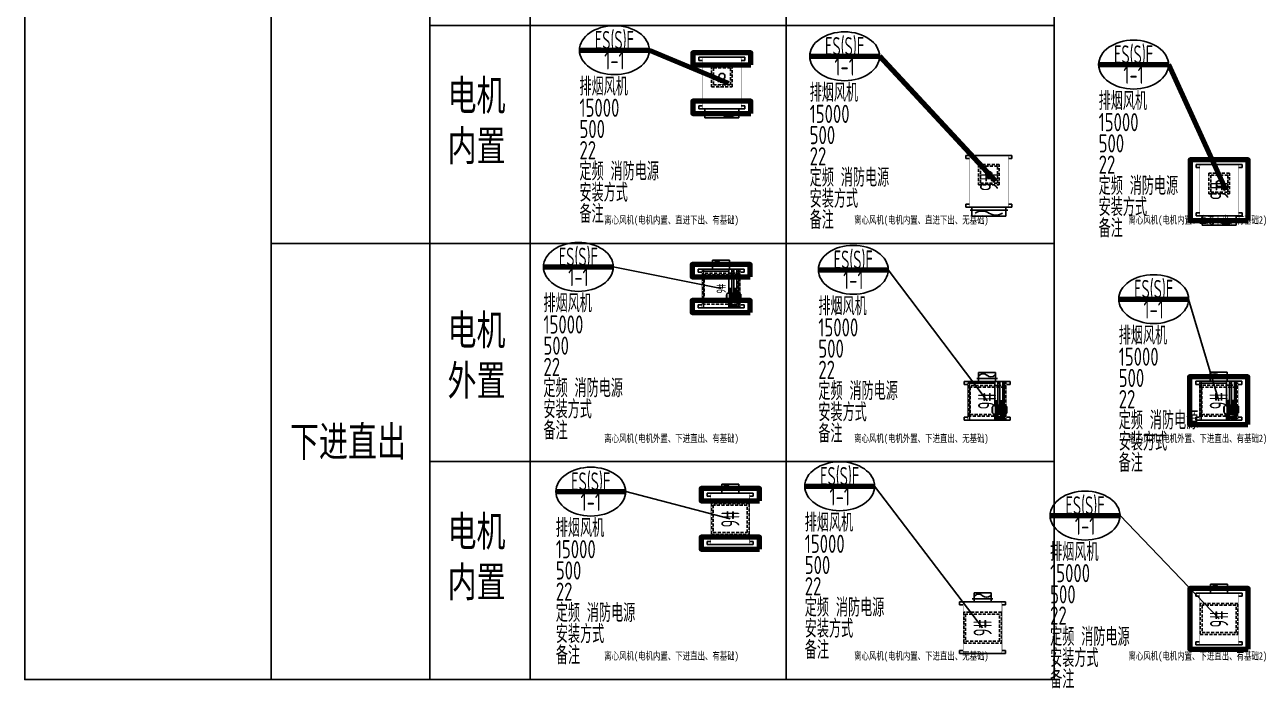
# Model space of a CAD drawing. Header units: millimetres. Extents: x 2960 to 23683, y 37984 to 93237.
# Drawn here: x 2960 to 23350, y 37984 to 48933 of the extents above; entities that cross this region are included whole.
import ezdxf
from ezdxf.enums import TextEntityAlignment as Align

# ---------------------------------------------------------------- set-up
doc = ezdxf.new("R2010")
doc.units = ezdxf.units.MM
doc.header["$LTSCALE"] = 1000
doc.linetypes.add('DASHED', pattern=[0.75, 0.5, -0.25])
for name, color, linetype in [('H-BASE', 7, 'Continuous'), ('H-DIMS-FANS-TEXT2', 7, 'Continuous'), ('H-EQUP-FANS', 4, 'Continuous')]:
    doc.layers.add(name, color=color, linetype=linetype)
doc.layers.add('H-风机进出口中点', color=9, linetype='Continuous', plot=False)
doc.styles.add('TH-STYLE1', font='', dxfattribs={"width": 0.7})
doc.styles.add('TH-STYLE3', font='tssdeng.shx', dxfattribs={"width": 0.8, "bigfont": 'tssdchn.shx'})
doc.styles.get('TH-STYLE1').set_extended_font_data('STFangsong')

# ---------------------------------------------------------------- blocks, each defined once
blk = doc.blocks.new('*U50')
at = {"linetype": 'ByBlock', "lineweight": 100}
blk.add_line((-348, 2045), (804, 2045), dxfattribs=at)
for p, q in [((1620, 1877), (1620, 1927)), ((1620, 1927), (2380, 1927)), ((1620, 1877), (1680, 1877)), ((2320, 1877), (2380, 1877)), ((2380, 1877), (2380, 1927)), ((1620, 1127), (1620, 1077)), ((1620, 1127), (1680, 1127)), ((1620, 1077), (2380, 1077)), ((2310, 1027), (1690, 1027)), ((1720, 1077), (1720, 1027)), ((1720, 1027), (1720, 927)), ((2280, 1077), (2280, 1027)), ((2280, 1027), (2280, 927)), ((2320, 1127), (2380, 1127)), ((2380, 1127), (2380, 1077)), ((2280, 927), (1720, 927))]:
    blk.add_line(p, q)
blk.add_lwpolyline([(804, 2045), (2110, 1502)], dxfattribs=at)
at = {"const_width": 6}
blk.add_lwpolyline([(2320, 1305), (2320, 1107, -0.414214), (2290, 1077), (1710, 1077, -0.414214), (1680, 1107), (1680, 1897, -0.414214), (1710, 1927), (2290, 1927, -0.414214), (2320, 1897), (2320, 1305)], format="xyb", dxfattribs=at)
at = {"linetype": 'DASHED', "ltscale": 0.1}
for points in [[(2170, 1442), (2170, 1782), (1830, 1782), (1830, 1442)], [(2140, 1472), (2140, 1752), (1860, 1752), (1860, 1472)]]:
    blk.add_lwpolyline(points, close=True, dxfattribs=at)
for centre, start, end in [((1887, 806), 56.7431, 123.2569), ((2113, 1151), 236.7431, 303.2569)]:
    blk.add_arc(centre, 206, start, end)
blk.add_ellipse((228, 2045), major_axis=(-576, 0), ratio=0.7)
at = {"layer": 'H-BASE', "linetype": 'ByBlock', "lineweight": 100}
for points in [[(2480, 1802), (2480, 2002), (1520, 2002), (1520, 1802)], [(2480, 1002), (2480, 1202), (1520, 1202), (1520, 1002)]]:
    blk.add_lwpolyline(points, close=True, dxfattribs=at)
at = {"layer": 'H-风机进出口中点'}
blk.add_circle((2000, 1612), 50, dxfattribs=at)
at = {"style": 'TH-STYLE3'}
for tag, width, p in [('设备符号', 0.6, (228, 2213)), ('楼层-编号', 0.7, (228, 1877))]:
    blk.add_attdef(tag, text='', height=300, dxfattribs=dict(at, width=width)).set_placement(p, align=Align.MIDDLE_CENTER)
at = {"style": 'TH-STYLE3', "width": 0.7}
for tag, p in [('风机功能', (-348, 1295)), ('风量', (-348, 945)), ('全压', (-348, 595)), ('电量', (-348, 245)), ('定频', (-348, -105)), ('消防电源', (164, -105)), ('安装方式', (-348, -455)), ('备注', (-348, -805))]:
    blk.add_attdef(tag, p, '', height=300, dxfattribs=at)
at = {"layer": 'H-DIMS-FANS-TEXT2', "style": 'TH-STYLE3', "width": 0.7}
blk.add_text('9#', height=150, rotation=90, dxfattribs=at).set_placement((2000, 1502), align=Align.MIDDLE)
blk = doc.blocks.new('*U51')
at = {"linetype": 'ByBlock', "lineweight": 100}
blk.add_line((-956, 2063), (196, 2063), dxfattribs=at)
for p, q in [((1620, 375), (1620, 425)), ((1620, 425), (2380, 425)), ((2380, 375), (2380, 425)), ((1620, 375), (1680, 375)), ((2320, 375), (2380, 375)), ((1620, -375), (1620, -425)), ((1620, -375), (1680, -375)), ((2320, -375), (2380, -375)), ((2380, -375), (2380, -425)), ((1620, -425), (2380, -425)), ((2310, -475), (1690, -475)), ((1720, -425), (1720, -475)), ((1720, -475), (1720, -575)), ((2280, -575), (1720, -575)), ((2280, -425), (2280, -475)), ((2280, -475), (2280, -575))]:
    blk.add_line(p, q)
blk.add_lwpolyline([(196, 2063), (2110, 0)], dxfattribs=at)
at = {"const_width": 6}
blk.add_lwpolyline([(2320, -197), (2320, -395, -0.414214), (2290, -425), (1710, -425, -0.414214), (1680, -395), (1680, 395, -0.414214), (1710, 425), (2290, 425, -0.414214), (2320, 395), (2320, -197)], format="xyb", dxfattribs=at)
at = {"linetype": 'DASHED', "ltscale": 0.1}
for points in [[(2170, -60), (2170, 280), (1830, 280), (1830, -60)], [(2140, -30), (2140, 250), (1860, 250), (1860, -30)]]:
    blk.add_lwpolyline(points, close=True, dxfattribs=at)
for centre, start, end in [((1887, -696), 56.7431, 123.2569), ((2113, -352), 236.7431, 303.2569)]:
    blk.add_arc(centre, 206, start, end)
blk.add_ellipse((-380, 2063), major_axis=(-576, 0), ratio=0.7)
at = {"layer": 'H-风机进出口中点'}
blk.add_circle((2000, 110), 50, dxfattribs=at)
at = {"style": 'TH-STYLE3'}
for tag, width, p in [('设备符号', 0.6, (-380, 2231)), ('楼层-编号', 0.7, (-380, 1895))]:
    blk.add_attdef(tag, text='', height=300, dxfattribs=dict(at, width=width)).set_placement(p, align=Align.MIDDLE_CENTER)
at = {"style": 'TH-STYLE3', "width": 0.7}
for tag, p in [('风机功能', (-956, 1313)), ('风量', (-956, 963)), ('全压', (-956, 613)), ('电量', (-956, 263)), ('定频', (-956, -87)), ('消防电源', (-443, -87)), ('安装方式', (-956, -437)), ('备注', (-956, -787))]:
    blk.add_attdef(tag, p, '', height=300, dxfattribs=at)
at = {"layer": 'H-DIMS-FANS-TEXT2', "style": 'TH-STYLE3', "width": 0.7}
blk.add_text('9#', height=300, rotation=90, dxfattribs=at).set_placement((2000, 0), align=Align.MIDDLE)
blk = doc.blocks.new('*U53')
at = {"linetype": 'ByBlock', "lineweight": 100}
blk.add_line((-930, 2110), (222, 2110), dxfattribs=at)
for p, q in [((1620, 2022), (1620, 2072)), ((1620, 2072), (2380, 2072)), ((1680, 2042), (2126, 2042)), ((1710, 2072), (1710, 1432)), ((2170, 2122), (1830, 2122)), ((1860, 2122), (1860, 2222)), ((1860, 2222), (2140, 2222)), ((1860, 2122), (1860, 2072)), ((2126, 2072), (2126, 1679)), ((2140, 2122), (2140, 2222)), ((2140, 2122), (2140, 2072)), ((2176, 2072), (2176, 1679)), ((2176, 2042), (2211, 2042)), ((2211, 2072), (2211, 1679)), ((2261, 2072), (2261, 1679)), ((2261, 2042), (2320, 2042)), ((2290, 1678), (2290, 2072)), ((2380, 2022), (2380, 2072)), ((1620, 2022), (1680, 2022)), ((2320, 2022), (2380, 2022)), ((2091, 1649), (2086, 1649)), ((2086, 1649), (2086, 1562)), ((2167, 1687), (2135, 1687)), ((2140, 1679), (2140, 1532)), ((2140, 1672), (2286, 1672)), ((2140, 1668), (2286, 1668)), ((2140, 1657), (2286, 1657)), ((2140, 1642), (2286, 1642)), ((2253, 1687), (2220, 1687)), ((2286, 1679), (2286, 1532)), ((1620, 1482), (1620, 1432)), ((1620, 1482), (1680, 1482)), ((1620, 1432), (2380, 1432)), ((2091, 1562), (2086, 1562)), ((2126, 1532), (2126, 1432)), ((2163, 1525), (2135, 1525)), ((2140, 1624), (2286, 1624)), ((2140, 1606), (2193, 1606)), ((2140, 1587), (2286, 1587)), ((2140, 1570), (2286, 1570)), ((2140, 1555), (2286, 1555)), ((2140, 1544), (2286, 1544)), ((2140, 1539), (2286, 1539)), ((2163, 1528), (2163, 1487)), ((2163, 1528), (2263, 1528)), ((2163, 1487), (2263, 1487)), ((2167, 1528), (2167, 1532)), ((2176, 1487), (2176, 1432)), ((2176, 1462), (2211, 1462)), ((2211, 1487), (2211, 1432)), ((2236, 1606), (2286, 1606)), ((2259, 1528), (2259, 1532)), ((2261, 1532), (2261, 1528)), ((2261, 1487), (2261, 1432)), ((2261, 1462), (2320, 1462)), ((2263, 1528), (2263, 1487)), ((2290, 1432), (2290, 1533)), ((2320, 1482), (2380, 1482)), ((2380, 1482), (2380, 1432))]:
    blk.add_line(p, q)
for points in [[(222, 2110), (2000, 1752)], [(2167, 1487), (2167, 1457), (2135, 1457), (2135, 1532), (2167, 1532), (2167, 1528)], [(2253, 1487), (2253, 1457), (2220, 1457), (2220, 1487)]]:
    blk.add_lwpolyline(points)
at = {"const_width": 6}
blk.add_lwpolyline([(2320, 1660), (2320, 1462, -0.414214), (2290, 1432), (1710, 1432, -0.414214), (1680, 1462), (1680, 2042, -0.414214), (1710, 2072), (2290, 2072, -0.414214), (2320, 2042), (2320, 1660)], format="xyb", dxfattribs=at)
at = {"linetype": 'DASHED', "ltscale": 0.1}
for points in [[(2310, 1497), (2310, 2007), (1690, 2007), (1690, 1497)], [(2280, 1527), (2280, 1977), (1720, 1977), (1720, 1527)]]:
    blk.add_lwpolyline(points, close=True, dxfattribs=at)
for points in [[(2091, 1649), (2091, 1562, 0.414214), (2121, 1532), (2286, 1532, 0.414214), (2296, 1542), (2296, 1669, 0.414214), (2286, 1679), (2121, 1679, 0.414214)], [(2296, 1665), (2296, 1546), (2307, 1546, 0.414214), (2311, 1550), (2311, 1661, 0.414214), (2307, 1665)], [(2311, 1660), (2311, 1551), (2322, 1551, 0.414214), (2326, 1555), (2326, 1656, 0.414214), (2322, 1660)]]:
    blk.add_lwpolyline(points, format="xyb", close=True)
for points in [[(2135, 1754), (2135, 1679), (2167, 1679), (2167, 1754)], [(2220, 1754), (2220, 1679), (2253, 1679), (2253, 1754)], [(2193, 1612), (2193, 1600), (2236, 1600), (2236, 1612)]]:
    blk.add_lwpolyline(points, close=True)
for centre in [(2151, 1735), (2151, 1706), (2236, 1735), (2236, 1706), (2151, 1506), (2151, 1477), (2236, 1477)]:
    blk.add_circle(centre, 4.87)
for centre, start, end in [((1936, 2104), 47.3335, 132.6665), ((2064, 2243), 227.3335, 312.6665)]:
    blk.add_arc(centre, 94.7, start, end)
blk.add_ellipse((-354, 2110), major_axis=(-576, 0), ratio=0.7)
at = {"layer": 'H-BASE', "linetype": 'ByBlock', "lineweight": 100}
for points in [[(2480, 1947), (2480, 2147), (1520, 2147), (1520, 1947)], [(2480, 1357), (2480, 1557), (1520, 1557), (1520, 1357)]]:
    blk.add_lwpolyline(points, close=True, dxfattribs=at)
at = {"style": 'TH-STYLE3'}
for tag, width, p in [('设备符号', 0.6, (-354, 2278)), ('楼层-编号', 0.7, (-354, 1942))]:
    blk.add_attdef(tag, text='', height=300, dxfattribs=dict(at, width=width)).set_placement(p, align=Align.MIDDLE_CENTER)
at = {"style": 'TH-STYLE3', "width": 0.7}
for tag, p in [('风机功能', (-930, 1360)), ('风量', (-930, 1010)), ('全压', (-930, 660)), ('电量', (-930, 310)), ('定频', (-930, -40)), ('消防电源', (-418, -40)), ('安装方式', (-930, -390)), ('备注', (-930, -740))]:
    blk.add_attdef(tag, p, '', height=300, dxfattribs=at)
at = {"layer": 'H-DIMS-FANS-TEXT2', "style": 'TH-STYLE3', "width": 0.6}
blk.add_text('9#', height=150, rotation=90, dxfattribs=at).set_placement((2000, 1752), align=Align.MIDDLE)
blk = doc.blocks.new('*U54')
at = {"linetype": 'ByBlock', "lineweight": 100}
blk.add_line((-782, 2162), (370, 2162), dxfattribs=at)
for p, q in [((1860, 370), (1860, 470)), ((1860, 470), (2140, 470)), ((2140, 370), (2140, 470)), ((1620, 270), (1620, 320)), ((1620, 320), (2380, 320)), ((1620, 270), (1680, 270)), ((1680, 290), (2126, 290)), ((1710, 320), (1710, -320)), ((2170, 370), (1830, 370)), ((1860, 370), (1860, 320)), ((2126, 320), (2126, -73)), ((2140, 370), (2140, 320)), ((2176, 320), (2176, -73)), ((2176, 290), (2211, 290)), ((2211, 320), (2211, -73)), ((2261, 320), (2261, -73)), ((2261, 290), (2320, 290)), ((2290, -74), (2290, 320)), ((2320, 270), (2380, 270)), ((2380, 270), (2380, 320)), ((2091, -103), (2086, -103)), ((2086, -103), (2086, -190)), ((2091, -190), (2086, -190)), ((2167, -66), (2135, -66)), ((2140, -73), (2140, -220)), ((2140, -80), (2286, -80)), ((2140, -85), (2286, -85)), ((2140, -96), (2286, -96)), ((2140, -111), (2286, -111)), ((2140, -128), (2286, -128)), ((2140, -147), (2193, -147)), ((2140, -165), (2286, -165)), ((2140, -182), (2286, -182)), ((2140, -198), (2286, -198)), ((2253, -66), (2220, -66)), ((2236, -147), (2286, -147)), ((2286, -73), (2286, -220)), ((1620, -270), (1620, -320)), ((1620, -270), (1680, -270)), ((1620, -320), (2380, -320)), ((2126, -220), (2126, -320)), ((2163, -228), (2135, -228)), ((2140, -208), (2286, -208)), ((2140, -213), (2286, -213)), ((2163, -224), (2163, -265)), ((2163, -224), (2263, -224)), ((2163, -265), (2263, -265)), ((2167, -224), (2167, -220)), ((2176, -265), (2176, -320)), ((2176, -290), (2211, -290)), ((2211, -265), (2211, -320)), ((2259, -224), (2259, -220)), ((2261, -220), (2261, -224)), ((2261, -265), (2261, -320)), ((2261, -290), (2320, -290)), ((2263, -224), (2263, -265)), ((2290, -320), (2290, -219)), ((2320, -270), (2380, -270)), ((2380, -270), (2380, -320))]:
    blk.add_line(p, q)
for points in [[(370, 2162), (2000, 0)], [(2167, -265), (2167, -295), (2135, -295), (2135, -220), (2167, -220), (2167, -224)], [(2253, -265), (2253, -295), (2220, -295), (2220, -265)]]:
    blk.add_lwpolyline(points)
at = {"const_width": 6}
blk.add_lwpolyline([(2320, -92), (2320, -290, -0.414214), (2290, -320), (1710, -320, -0.414214), (1680, -290), (1680, 290, -0.414214), (1710, 320), (2290, 320, -0.414214), (2320, 290), (2320, -92)], format="xyb", dxfattribs=at)
at = {"linetype": 'DASHED', "ltscale": 0.1}
for points in [[(2310, -255), (2310, 255), (1690, 255), (1690, -255)], [(2280, -225), (2280, 225), (1720, 225), (1720, -225)]]:
    blk.add_lwpolyline(points, close=True, dxfattribs=at)
for points in [[(2135, 2), (2135, -73), (2167, -73), (2167, 2)], [(2220, 2), (2220, -73), (2253, -73), (2253, 2)], [(2193, -141), (2193, -153), (2236, -153), (2236, -141)]]:
    blk.add_lwpolyline(points, close=True)
for points in [[(2091, -103), (2091, -190, 0.414214), (2121, -220), (2286, -220, 0.414214), (2296, -210), (2296, -83, 0.414214), (2286, -73), (2121, -73, 0.414214)], [(2296, -87), (2296, -206), (2307, -206, 0.414214), (2311, -202), (2311, -91, 0.414214), (2307, -87)], [(2311, -92), (2311, -201), (2322, -201, 0.414214), (2326, -197), (2326, -96, 0.414214), (2322, -92)]]:
    blk.add_lwpolyline(points, format="xyb", close=True)
for centre in [(2151, -18), (2151, -47), (2236, -18), (2236, -47), (2151, -247), (2151, -276), (2236, -276)]:
    blk.add_circle(centre, 4.87)
for centre, start, end in [((1936, 351), 47.3335, 132.6665), ((2064, 491), 227.3335, 312.6665)]:
    blk.add_arc(centre, 94.7, start, end)
blk.add_ellipse((-206, 2162), major_axis=(-576, 0), ratio=0.7)
at = {"style": 'TH-STYLE3'}
for tag, width, p in [('设备符号', 0.6, (-206, 2330)), ('楼层-编号', 0.7, (-206, 1994))]:
    blk.add_attdef(tag, text='', height=300, dxfattribs=dict(at, width=width)).set_placement(p, align=Align.MIDDLE_CENTER)
at = {"style": 'TH-STYLE3', "width": 0.7}
for tag, p in [('风机功能', (-782, 1412)), ('风量', (-782, 1062)), ('全压', (-782, 712)), ('电量', (-782, 362)), ('定频', (-782, 12)), ('消防电源', (-269, 12)), ('安装方式', (-782, -338)), ('备注', (-782, -688))]:
    blk.add_attdef(tag, p, '', height=300, dxfattribs=at)
at = {"layer": 'H-DIMS-FANS-TEXT2', "style": 'TH-STYLE3', "width": 0.6}
blk.add_text('9#', height=300, rotation=90, dxfattribs=at).set_placement((2000, 0), align=Align.MIDDLE)
blk = doc.blocks.new('*U56')
for p, q in [((1860, 2008), (1860, 2108)), ((1860, 2108), (2140, 2108)), ((2140, 2008), (2140, 2108)), ((1620, 1908), (1620, 1958)), ((1620, 1958), (2380, 1958)), ((1620, 1908), (1680, 1908)), ((2170, 2008), (1830, 2008)), ((1860, 2008), (1860, 1958)), ((2140, 2008), (2140, 1958)), ((2320, 1908), (2380, 1908)), ((2380, 1908), (2380, 1958)), ((1620, 1158), (1620, 1108)), ((1620, 1158), (1680, 1158)), ((1620, 1108), (2380, 1108)), ((2320, 1158), (2380, 1158)), ((2380, 1158), (2380, 1108))]:
    blk.add_line(p, q)
at = {"linetype": 'ByBlock', "lineweight": 100}
blk.add_line((-876, 1983), (276, 1983), dxfattribs=at)
blk.add_lwpolyline([(276, 1983), (2000, 1533)])
at = {"const_width": 6}
blk.add_lwpolyline([(2320, 1336), (2320, 1138, -0.414214), (2290, 1108), (1710, 1108, -0.414214), (1680, 1138), (1680, 1928, -0.414214), (1710, 1958), (2290, 1958, -0.414214), (2320, 1928), (2320, 1336)], format="xyb", dxfattribs=at)
at = {"linetype": 'DASHED', "ltscale": 0.1}
for points in [[(2310, 1278), (2310, 1788), (1690, 1788), (1690, 1278)], [(2280, 1308), (2280, 1758), (1720, 1758), (1720, 1308)]]:
    blk.add_lwpolyline(points, close=True, dxfattribs=at)
for centre, start, end in [((1936, 1988), 47.5795, 132.4205), ((2064, 2129), 227.5795, 312.4205)]:
    blk.add_arc(centre, 95.1, start, end)
blk.add_ellipse((-300, 1983), major_axis=(-576, 0), ratio=0.7)
at = {"layer": 'H-BASE', "linetype": 'ByBlock', "lineweight": 100}
for points in [[(2480, 1833), (2480, 2033), (1520, 2033), (1520, 1833)], [(2480, 1033), (2480, 1233), (1520, 1233), (1520, 1033)]]:
    blk.add_lwpolyline(points, close=True, dxfattribs=at)
at = {"style": 'TH-STYLE3'}
for tag, width, p in [('设备符号', 0.6, (-300, 2151)), ('楼层-编号', 0.7, (-300, 1815))]:
    blk.add_attdef(tag, text='', height=300, dxfattribs=dict(at, width=width)).set_placement(p, align=Align.MIDDLE_CENTER)
at = {"style": 'TH-STYLE3', "width": 0.7}
for tag, p in [('风机功能', (-876, 1233)), ('风量', (-876, 883)), ('全压', (-876, 533)), ('电量', (-876, 183)), ('定频', (-876, -167)), ('消防电源', (-364, -167)), ('安装方式', (-876, -517)), ('备注', (-876, -867))]:
    blk.add_attdef(tag, p, '', height=300, dxfattribs=at)
at = {"layer": 'H-DIMS-FANS-TEXT2', "style": 'TH-STYLE3', "width": 0.6}
blk.add_text('9#', height=300, rotation=90, dxfattribs=at).set_placement((2000, 1533), align=Align.MIDDLE)
blk = doc.blocks.new('*U57')
at = {"linetype": 'ByBlock', "lineweight": 100}
blk.add_line((-932, 2334), (220, 2334), dxfattribs=at)
for p, q in [((1620, 375), (1620, 425)), ((1620, 425), (2380, 425)), ((2170, 475), (1830, 475)), ((1860, 475), (1860, 575)), ((1860, 575), (2140, 575)), ((1860, 475), (1860, 425)), ((2140, 475), (2140, 575)), ((2140, 475), (2140, 425)), ((2380, 375), (2380, 425)), ((1620, 375), (1680, 375)), ((2320, 375), (2380, 375)), ((1620, -375), (1620, -425)), ((1620, -375), (1680, -375)), ((2320, -375), (2380, -375)), ((2380, -375), (2380, -425)), ((1620, -425), (2380, -425))]:
    blk.add_line(p, q)
blk.add_lwpolyline([(220, 2334), (2000, 0)])
at = {"const_width": 6}
blk.add_lwpolyline([(2320, -197), (2320, -395, -0.414214), (2290, -425), (1710, -425, -0.414214), (1680, -395), (1680, 395, -0.414214), (1710, 425), (2290, 425, -0.414214), (2320, 395), (2320, -197)], format="xyb", dxfattribs=at)
at = {"linetype": 'DASHED', "ltscale": 0.1}
for points in [[(2310, -255), (2310, 255), (1690, 255), (1690, -255)], [(2280, -225), (2280, 225), (1720, 225), (1720, -225)]]:
    blk.add_lwpolyline(points, close=True, dxfattribs=at)
for centre, start, end in [((1936, 456), 47.5795, 132.4205), ((2064, 596), 227.5795, 312.4205)]:
    blk.add_arc(centre, 95.1, start, end)
blk.add_ellipse((-356, 2334), major_axis=(-576, 0), ratio=0.7)
at = {"style": 'TH-STYLE3'}
for tag, width, p in [('设备符号', 0.6, (-356, 2502)), ('楼层-编号', 0.7, (-356, 2166))]:
    blk.add_attdef(tag, text='', height=300, dxfattribs=dict(at, width=width)).set_placement(p, align=Align.MIDDLE_CENTER)
at = {"style": 'TH-STYLE3', "width": 0.7}
for tag, p in [('风机功能', (-932, 1584)), ('风量', (-932, 1234)), ('全压', (-932, 884)), ('电量', (-932, 534)), ('定频', (-932, 184)), ('消防电源', (-419, 184)), ('安装方式', (-932, -166)), ('备注', (-932, -516))]:
    blk.add_attdef(tag, p, '', height=300, dxfattribs=at)
at = {"layer": 'H-DIMS-FANS-TEXT2', "style": 'TH-STYLE3', "width": 0.6}
blk.add_text('9#', height=300, rotation=90, dxfattribs=at).set_placement((2000, 0), align=Align.MIDDLE)
blk = doc.blocks.new('*U52')
at = {"linetype": 'ByBlock', "lineweight": 100}
blk.add_line((12, 2073), (1164, 2073), dxfattribs=at)
for p, q in [((1620, 375), (1620, 425)), ((1620, 425), (2380, 425)), ((2380, 375), (2380, 425)), ((1620, 375), (1680, 375)), ((2320, 375), (2380, 375)), ((1620, -375), (1620, -425)), ((1620, -375), (1680, -375)), ((2320, -375), (2380, -375)), ((2380, -375), (2380, -425)), ((1620, -425), (2380, -425)), ((2310, -475), (1690, -475)), ((1720, -425), (1720, -475)), ((1720, -475), (1720, -575)), ((2280, -575), (1720, -575)), ((2280, -425), (2280, -475)), ((2280, -475), (2280, -575))]:
    blk.add_line(p, q)
blk.add_lwpolyline([(1164, 2073), (2110, 0)], dxfattribs=at)
at = {"const_width": 6}
blk.add_lwpolyline([(2320, -197), (2320, -395, -0.414214), (2290, -425), (1710, -425, -0.414214), (1680, -395), (1680, 395, -0.414214), (1710, 425), (2290, 425, -0.414214), (2320, 395), (2320, -197)], format="xyb", dxfattribs=at)
at = {"linetype": 'DASHED', "ltscale": 0.1}
for points in [[(2170, -60), (2170, 280), (1830, 280), (1830, -60)], [(2140, -30), (2140, 250), (1860, 250), (1860, -30)]]:
    blk.add_lwpolyline(points, close=True, dxfattribs=at)
for centre, start, end in [((1887, -696), 56.7431, 123.2569), ((2113, -352), 236.7431, 303.2569)]:
    blk.add_arc(centre, 206, start, end)
blk.add_ellipse((588, 2073), major_axis=(-576, 0), ratio=0.7)
at = {"layer": 'H-BASE', "linetype": 'ByBlock', "lineweight": 100}
blk.add_lwpolyline([(2480, -500), (2480, 500), (1520, 500), (1520, -500)], close=True, dxfattribs=at)
at = {"layer": 'H-风机进出口中点'}
blk.add_circle((2000, 110), 50, dxfattribs=at)
at = {"style": 'TH-STYLE3'}
for tag, width, p in [('设备符号', 0.6, (588, 2241)), ('楼层-编号', 0.7, (588, 1905))]:
    blk.add_attdef(tag, text='', height=300, dxfattribs=dict(at, width=width)).set_placement(p, align=Align.MIDDLE_CENTER)
at = {"style": 'TH-STYLE3', "width": 0.7}
for tag, p in [('风机功能', (12, 1323)), ('风量', (12, 973)), ('全压', (12, 623)), ('电量', (12, 273)), ('定频', (12, -77)), ('消防电源', (524, -77)), ('安装方式', (12, -427)), ('备注', (12, -777))]:
    blk.add_attdef(tag, p, '', height=300, dxfattribs=at)
at = {"layer": 'H-DIMS-FANS-TEXT2', "style": 'TH-STYLE3', "width": 0.7}
blk.add_text('9#', height=300, rotation=90, dxfattribs=at).set_placement((2000, 0), align=Align.MIDDLE)
blk = doc.blocks.new('*U55')
at = {"linetype": 'ByBlock', "lineweight": 100}
blk.add_line((351, 1676), (1503, 1676), dxfattribs=at)
for p, q in [((1860, 370), (1860, 470)), ((1860, 470), (2140, 470)), ((2140, 370), (2140, 470)), ((1620, 270), (1620, 320)), ((1620, 320), (2380, 320)), ((1620, 270), (1680, 270)), ((1680, 290), (2126, 290)), ((1710, 320), (1710, -320)), ((2170, 370), (1830, 370)), ((1860, 370), (1860, 320)), ((2126, 320), (2126, -73)), ((2140, 370), (2140, 320)), ((2176, 320), (2176, -73)), ((2176, 290), (2211, 290)), ((2211, 320), (2211, -73)), ((2261, 320), (2261, -73)), ((2261, 290), (2320, 290)), ((2290, -74), (2290, 320)), ((2320, 270), (2380, 270)), ((2380, 270), (2380, 320)), ((2091, -103), (2086, -103)), ((2086, -103), (2086, -190)), ((2091, -190), (2086, -190)), ((2167, -66), (2135, -66)), ((2140, -73), (2140, -220)), ((2140, -80), (2286, -80)), ((2140, -85), (2286, -85)), ((2140, -96), (2286, -96)), ((2140, -111), (2286, -111)), ((2140, -128), (2286, -128)), ((2140, -147), (2193, -147)), ((2140, -165), (2286, -165)), ((2140, -182), (2286, -182)), ((2140, -198), (2286, -198)), ((2253, -66), (2220, -66)), ((2236, -147), (2286, -147)), ((2286, -73), (2286, -220)), ((1620, -270), (1620, -320)), ((1620, -270), (1680, -270)), ((1620, -320), (2380, -320)), ((2126, -220), (2126, -320)), ((2163, -228), (2135, -228)), ((2140, -208), (2286, -208)), ((2140, -213), (2286, -213)), ((2163, -224), (2163, -265)), ((2163, -224), (2263, -224)), ((2163, -265), (2263, -265)), ((2167, -224), (2167, -220)), ((2176, -265), (2176, -320)), ((2176, -290), (2211, -290)), ((2211, -265), (2211, -320)), ((2259, -224), (2259, -220)), ((2261, -220), (2261, -224)), ((2261, -265), (2261, -320)), ((2261, -290), (2320, -290)), ((2263, -224), (2263, -265)), ((2290, -320), (2290, -219)), ((2320, -270), (2380, -270)), ((2380, -270), (2380, -320))]:
    blk.add_line(p, q)
for points in [[(1503, 1676), (2000, 0)], [(2167, -265), (2167, -295), (2135, -295), (2135, -220), (2167, -220), (2167, -224)], [(2253, -265), (2253, -295), (2220, -295), (2220, -265)]]:
    blk.add_lwpolyline(points)
at = {"const_width": 6}
blk.add_lwpolyline([(2320, -92), (2320, -290, -0.414214), (2290, -320), (1710, -320, -0.414214), (1680, -290), (1680, 290, -0.414214), (1710, 320), (2290, 320, -0.414214), (2320, 290), (2320, -92)], format="xyb", dxfattribs=at)
at = {"linetype": 'DASHED', "ltscale": 0.1}
for points in [[(2310, -255), (2310, 255), (1690, 255), (1690, -255)], [(2280, -225), (2280, 225), (1720, 225), (1720, -225)]]:
    blk.add_lwpolyline(points, close=True, dxfattribs=at)
for points in [[(2135, 2), (2135, -73), (2167, -73), (2167, 2)], [(2220, 2), (2220, -73), (2253, -73), (2253, 2)], [(2193, -141), (2193, -153), (2236, -153), (2236, -141)]]:
    blk.add_lwpolyline(points, close=True)
for points in [[(2091, -103), (2091, -190, 0.414214), (2121, -220), (2286, -220, 0.414214), (2296, -210), (2296, -83, 0.414214), (2286, -73), (2121, -73, 0.414214)], [(2296, -87), (2296, -206), (2307, -206, 0.414214), (2311, -202), (2311, -91, 0.414214), (2307, -87)], [(2311, -92), (2311, -201), (2322, -201, 0.414214), (2326, -197), (2326, -96, 0.414214), (2322, -92)]]:
    blk.add_lwpolyline(points, format="xyb", close=True)
for centre in [(2151, -18), (2151, -47), (2236, -18), (2236, -47), (2151, -247), (2151, -276), (2236, -276)]:
    blk.add_circle(centre, 4.87)
for centre, start, end in [((1936, 351), 47.3335, 132.6665), ((2064, 491), 227.3335, 312.6665)]:
    blk.add_arc(centre, 94.7, start, end)
blk.add_ellipse((927, 1676), major_axis=(-576, 0), ratio=0.7)
at = {"layer": 'H-BASE', "linetype": 'ByBlock', "lineweight": 100}
blk.add_lwpolyline([(2480, -395), (2480, 395), (1520, 395), (1520, -395)], close=True, dxfattribs=at)
at = {"style": 'TH-STYLE3'}
for tag, width, p in [('设备符号', 0.6, (927, 1844)), ('楼层-编号', 0.7, (927, 1508))]:
    blk.add_attdef(tag, text='', height=300, dxfattribs=dict(at, width=width)).set_placement(p, align=Align.MIDDLE_CENTER)
at = {"style": 'TH-STYLE3', "width": 0.7}
for tag, p in [('风机功能', (351, 926)), ('风量', (351, 576)), ('全压', (351, 226)), ('电量', (351, -124)), ('定频', (351, -474)), ('消防电源', (864, -474)), ('安装方式', (351, -824)), ('备注', (351, -1174))]:
    blk.add_attdef(tag, p, '', height=300, dxfattribs=at)
at = {"layer": 'H-DIMS-FANS-TEXT2', "style": 'TH-STYLE3', "width": 0.6}
blk.add_text('9#', height=300, rotation=90, dxfattribs=at).set_placement((2000, 0), align=Align.MIDDLE)
blk = doc.blocks.new('*U58')
at = {"linetype": 'ByBlock', "lineweight": 100}
blk.add_line((-785, 1706), (367, 1706), dxfattribs=at)
for p, q in [((1620, 375), (1620, 425)), ((1620, 425), (2380, 425)), ((2170, 475), (1830, 475)), ((1860, 475), (1860, 575)), ((1860, 575), (2140, 575)), ((1860, 475), (1860, 425)), ((2140, 475), (2140, 575)), ((2140, 475), (2140, 425)), ((2380, 375), (2380, 425)), ((1620, 375), (1680, 375)), ((2320, 375), (2380, 375)), ((1620, -375), (1620, -425)), ((1620, -375), (1680, -375)), ((2320, -375), (2380, -375)), ((2380, -375), (2380, -425)), ((1620, -425), (2380, -425))]:
    blk.add_line(p, q)
blk.add_lwpolyline([(367, 1706), (2000, 0)])
at = {"const_width": 6}
blk.add_lwpolyline([(2320, -197), (2320, -395, -0.414214), (2290, -425), (1710, -425, -0.414214), (1680, -395), (1680, 395, -0.414214), (1710, 425), (2290, 425, -0.414214), (2320, 395), (2320, -197)], format="xyb", dxfattribs=at)
at = {"linetype": 'DASHED', "ltscale": 0.1}
for points in [[(2310, -255), (2310, 255), (1690, 255), (1690, -255)], [(2280, -225), (2280, 225), (1720, 225), (1720, -225)]]:
    blk.add_lwpolyline(points, close=True, dxfattribs=at)
for centre, start, end in [((1936, 456), 47.5795, 132.4205), ((2064, 596), 227.5795, 312.4205)]:
    blk.add_arc(centre, 95.1, start, end)
blk.add_ellipse((-209, 1706), major_axis=(-576, 0), ratio=0.7)
at = {"layer": 'H-BASE', "linetype": 'ByBlock', "lineweight": 100}
blk.add_lwpolyline([(2480, -500), (2480, 500), (1520, 500), (1520, -500)], close=True, dxfattribs=at)
at = {"style": 'TH-STYLE3'}
for tag, width, p in [('设备符号', 0.6, (-209, 1874)), ('楼层-编号', 0.7, (-209, 1538))]:
    blk.add_attdef(tag, text='', height=300, dxfattribs=dict(at, width=width)).set_placement(p, align=Align.MIDDLE_CENTER)
at = {"style": 'TH-STYLE3', "width": 0.7}
for tag, p in [('风机功能', (-785, 956)), ('风量', (-785, 606)), ('全压', (-785, 256)), ('电量', (-785, -94)), ('定频', (-785, -444)), ('消防电源', (-272, -444)), ('安装方式', (-785, -794)), ('备注', (-785, -1144))]:
    blk.add_attdef(tag, p, '', height=300, dxfattribs=at)
at = {"layer": 'H-DIMS-FANS-TEXT2', "style": 'TH-STYLE3', "width": 0.6}
blk.add_text('9#', height=300, rotation=90, dxfattribs=at).set_placement((2000, 0), align=Align.MIDDLE)

msp = doc.modelspace()

# ---------------------------------------------------------------- linework, layer by layer
at = {"color": 3}
for p, q in [((9640, 52516), (9640, 45322)), ((11295, 52516), (11295, 45322)), ((15518, 52516), (15518, 45322)), ((19938, 48919), (9640, 48919)), ((9640, 45322), (9640, 38127)), ((11295, 45322), (11295, 38127)), ((15518, 45322), (15518, 38127)), ((19938, 41724), (9640, 41724))]:
    msp.add_line(p, q, dxfattribs=at)
for points in [[(7026, 81294), (2960, 81294), (2960, 38127), (7026, 38127)], [(7026, 45322), (19938, 45322), (19938, 52516), (7026, 52516)], [(7026, 38127), (19938, 38127), (19938, 45322), (7026, 45322)]]:
    msp.add_lwpolyline(points, close=True, dxfattribs=at)

# ---------------------------------------------------------------- block references
at = {"layer": 'H-EQUP-FANS'}
for name, p in [('*U50', (12456, 46468)), ('*U51', (16860, 46349)), ('*U52', (20657, 46202)), ('*U53', (12444, 42827)), ('*U54', (16829, 42727)), ('*U55', (20649, 42729)), ('*U56', (12594, 39246)), ('*U57', (16755, 38984)), ('*U58', (20654, 39128))]:
    msp.add_blockref(name, p, dxfattribs=at).add_auto_attribs({'设备符号': 'ES(S)F', '楼层-编号': '1-1', '风机功能': '排烟风机', '风量': '15000', '全压': '500', '电量': '22', '定频': '定频', '消防电源': '消防电源', '安装方式': '安装方式', '备注': '备注'})

# ---------------------------------------------------------------- texts
at = {"layer": 'H-EQUP-FANS', "color": 3, "char_height": 500, "attachment_point": 1, "style": 'TH-STYLE1'}
for s, insert, width in [('电机\\P内置', (9933, 48020), 2315.48), ('电机外置', (9933, 44148), 1261.22), ('下进直出', (7336, 42307), 2315.48), ('电机\\P内置', (9933, 40825), 1261.22)]:
    msp.add_mtext(s, dxfattribs=dict(at, insert=insert, width=width))
at = {"layer": 'H-EQUP-FANS', "color": 6, "char_height": 125, "width": 2432.87, "attachment_point": 1, "style": 'TH-STYLE1'}
for s, insert in [('离心风机(电机内置、直进下出、有基础)', (12516, 45775)), ('离心风机(电机内置、直进下出、无基础)', (16636, 45775)), ('离心风机(电机内置、直进下出、有基础2)', (21160, 45775)), ('离心风机(电机外置、下进直出、有基础)', (12516, 42171)), ('离心风机(电机外置、下进直出、无基础)', (16636, 42171)), ('离心风机(电机外置、下进直出、有基础2)', (21160, 42171)), ('离心风机(电机内置、下进直出、有基础)', (12516, 38581)), ('离心风机(电机内置、下进直出、无基础)', (16636, 38581)), ('离心风机(电机内置、下进直出、有基础2)', (21160, 38581))]:
    msp.add_mtext(s, dxfattribs=dict(at, insert=insert))

doc.saveas('drawing.dxf')
